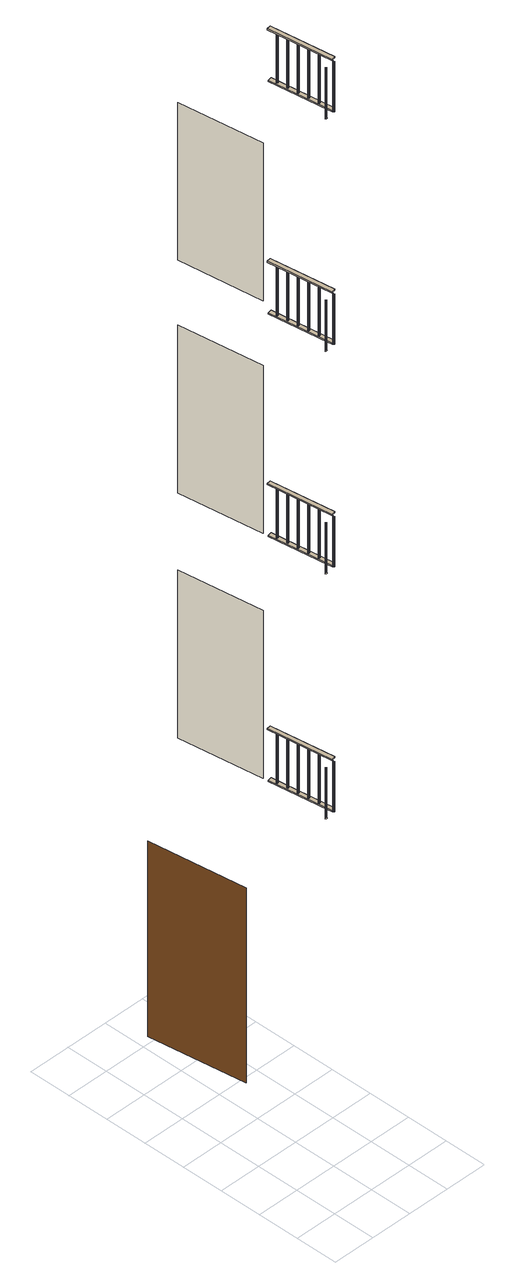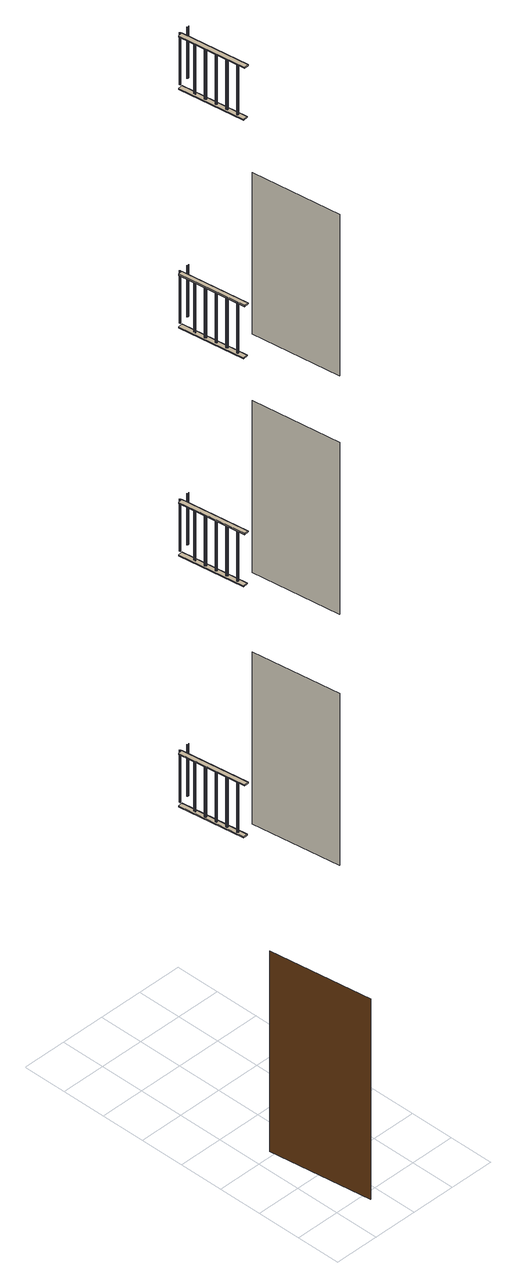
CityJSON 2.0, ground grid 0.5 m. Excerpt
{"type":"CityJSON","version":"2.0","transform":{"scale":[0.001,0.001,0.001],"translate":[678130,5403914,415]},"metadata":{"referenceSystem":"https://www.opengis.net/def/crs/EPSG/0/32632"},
"CityObjects":{
"building1":{"type":"Building","attributes":{"dataAvailable":"Sufficient","measuredHeight":17.58},"children":["building1-1","building1-2","building1-3","building1-4"],"geometry":[{"type":"MultiSurface","lod":"3","boundaries":[[[0,1,2,3,4]],[[5,6,7,8,9]],[[10,11,12,13,14]],[[15,16,17,18]]],"semantics":{"surfaces":[{"type":"WallSurface","klumMaterialClass":"Plaster","klumMaterialIndex":"I101","materialUncertainty":0.3},{"type":"Door","@cityeditor:layer":"Unclassified.LoD3"}],"values":[0,0,0,1]}}]},
"building1-1":{"type":"BuildingInstallation","attributes":{"materialClass":"Metal","materialName":"Aluminium","materialUncertainty":0.3,"relationToConstruction":"outside"},"parents":["building1"],"geometry":[{"type":"MultiSurface","lod":"3","boundaries":[[[19,20,21,22]],[[23,21,20,24]],[[25,26,20,19]],[[24,20,26,27]],[[28,29,26,25]],[[27,26,29,30]],[[31,32,29,28]],[[30,29,32,33]],[[34,35,36,37,32,29,26,20,21,38,39,40,41,42,43,44,45,46,47,48,49,50,51,52]],[[33,32,37,53]],[[54,37,32,31]],[[53,37,36,55]],[[56,36,37,54]],[[57,35,36,56]],[[55,36,35,58]],[[59,34,35,57]],[[58,35,34,60]],[[61,52,34,59]],[[60,34,52,62]],[[63,49,50,64]],[[65,50,49,66]],[[67,51,52,61]],[[62,52,51,68]],[[68,51,50,65]],[[64,50,51,67]],[[69,70,71,72]],[[73,71,70,74,75]],[[76,77,70,69]],[[74,70,77,78]],[[79,80,71,73,75]],[[72,71,80,81]],[[82,83,80,79]],[[81,80,83,84]],[[85,86,77,76]],[[78,77,86,87]],[[84,83,88,89]],[[90,88,83,82]],[[87,86,91,92]],[[93,91,86,85]],[[94,95,88,90]],[[89,88,95,96]],[[92,91,97,98]],[[99,97,91,93]],[[100,101,95,94]],[[96,95,101,102]],[[98,97,103,104]],[[105,103,97,99]],[[106,107,101,100]],[[102,101,107,108]],[[109,110,111,112]],[[110,113,114,111]],[[115,109,112,116]],[[113,117,118,114]],[[119,115,116,120]],[[117,121,122,118]],[[123,119,120,124]],[[121,125,126,122]],[[127,123,124,128]],[[125,129,130,126]],[[131,132,133,134,135]],[[136,127,128,137]],[[138,136,137,139]],[[140,138,139,141]],[[142,140,141,143]],[[144,145,146,147]],[[148,149,150,151]],[[149,152,153,150]],[[154,148,151,155]],[[152,156,157,153]],[[158,154,155,159]],[[156,160,161,157]],[[162,158,159,163]],[[160,164,165,161]],[[166,162,163,167]],[[164,168,169,165]],[[170,166,167,171]],[[131,132,133,172,173]],[[168,174,175,169]],[[168,174,176,177,178,179,180,181,182,183,184,185,186,170,166,162,158,154,148,149,152,156,160,164]],[[186,170,171,187]],[[174,176,188,175]],[[185,186,187,189]],[[176,177,190,188]],[[184,185,189,191]],[[177,178,192,190]],[[183,184,191,193]],[[178,179,194,192]],[[182,183,193,195]],[[179,180,196,194]],[[180,181,197,196]],[[181,182,195,197]],[[198,199,200,201]],[[199,202,203,200]],[[204,198,201,205]],[[202,206,207,203]],[[208,204,205,209]],[[206,210,211,207]],[[212,208,209,213]],[[214,215,135,134],[216,217,218,219,220,221,222,223,224,225,226,227,228,229,230,231,232,233,234,235,236,237,238,239]],[[240,241,147,146]],[[144,242,243,145],[244,245,246,247,248,249,250,251,252,253,254,255,256,257,258,259,260,261,262,263,264,265,266,267],[268,259,260]],[[210,269,270,211]],[[271,212,213,272]],[[269,273,274,270]],[[275,271,272,276]],[[273,277,278,274]],[[273,277,279,280,281,282,283,284,285,286,287,288,289,275,271,212,208,204,198,199,202,206,210,269]],[[289,275,276,290]],[[277,279,291,278]],[[288,289,290,292]],[[279,280,293,291]],[[287,288,292,294]],[[280,281,295,293]],[[286,287,294,296]],[[281,282,297,295]],[[285,286,296,298]],[[282,283,299,297]],[[284,285,298,300]],[[283,284,300,299]],[[301,302,303,304]],[[302,305,306,303]],[[307,301,304,308]],[[305,309,310,306]],[[311,307,308,312]],[[309,313,314,310]],[[315,311,312,316]],[[313,317,318,314]],[[319,315,316,320]],[[317,321,322,318]],[[323,319,320,324]],[[172,173,215,214]],[[321,325,326,322]],[[321,325,327,328,329,330,331,332,333,334,335,336,337,323,319,315,311,307,301,302,305,309,313,317]],[[241,242,243,240]],[[337,323,324,338]],[[325,327,339,326]],[[336,337,338,340]],[[327,328,341,339]],[[335,336,340,342]],[[328,329,343,341]],[[334,335,342,344]],[[329,330,345,343]],[[333,334,344,346]],[[330,331,347,345]],[[332,333,346,348]],[[331,332,348,347]],[[349,225,224,350]],[[351,224,225,352]],[[353,223,224,351]],[[350,224,223,354]],[[355,226,225,349]],[[352,225,226,356]],[[357,222,223,353]],[[354,223,222,358]],[[359,227,226,355]],[[356,226,227,360]],[[358,222,221,361]],[[362,221,222,357]],[[363,228,227,359]],[[360,227,228,364]],[[365,220,221,362]],[[361,221,220,366]],[[367,229,228,363]],[[364,228,229,368]],[[366,220,219,369]],[[370,219,220,365]],[[371,230,229,367]],[[368,229,230,372]],[[373,218,219,370]],[[369,219,218,374]],[[370,373,375,376,377,378,379,380,381,382,383,384,385,372,368,364,360,356,352,351,353,357,362,365]],[[217,216,239,238,237,236,235,234,233,232,231,230,229,228,227,226,225,224,223,222,221,220,219,218]],[[386,231,230,371]],[[372,230,231,385]],[[375,217,218,373]],[[374,218,217,387]],[[385,231,232,384]],[[388,232,231,386]],[[387,217,216,389]],[[376,216,217,375]],[[390,233,232,388]],[[384,232,233,383]],[[389,216,239,391]],[[377,239,216,376]],[[392,234,233,390]],[[383,233,234,382]],[[391,239,238,393]],[[378,238,239,377]],[[382,234,235,381]],[[394,235,234,392]],[[379,237,238,378]],[[393,238,237,395]],[[395,237,236,396]],[[380,236,237,379]],[[381,235,236,380]],[[396,236,235,394]],[[215,135,131,173]],[[242,241,147,144]]]}]},
"building1-2":{"type":"BuildingInstallation","attributes":{"materialClass":"Metal","materialName":"Aluminium","materialUncertainty":0.3,"relationToConstruction":"outside"},"parents":["building1"],"geometry":[{"type":"MultiSurface","lod":"3","boundaries":[[[397,398,399,400]],[[401,399,398,402]],[[403,404,398,397]],[[402,398,404,405]],[[406,407,404,403]],[[405,404,407,408]],[[409,410,407,406]],[[408,407,410,411]],[[412,413,414,415,416,417,418,411,408,405,402,401,419,420,421,422,423,424,425,426,427,428,429,430]],[[431,432,433,434,410,407,404,398,399,435,436,437,438,439,440,441,442,443,444,445,446,447,448,449]],[[411,410,434,418]],[[450,434,410,409]],[[418,434,433,417]],[[451,433,434,450]],[[452,432,433,451]],[[417,433,432,416]],[[453,431,432,452]],[[416,432,431,415]],[[454,449,431,453]],[[415,431,449,414]],[[455,446,447,456]],[[412,447,446,430]],[[457,448,449,454]],[[414,449,448,413]],[[413,448,447,412]],[[456,447,448,457]],[[458,459,460,461]],[[462,460,459,463,464]],[[465,466,459,458]],[[463,459,466,467]],[[468,469,460,462,464]],[[461,460,469,470]],[[471,472,469,468]],[[470,469,472,473]],[[474,475,466,465]],[[467,466,475,476]],[[473,472,477,478]],[[479,477,472,471]],[[476,475,480,481]],[[482,480,475,474]],[[483,484,477,479]],[[478,477,484,485]],[[481,480,486,487]],[[488,486,480,482]],[[489,490,484,483]],[[485,484,490,491]],[[487,486,492,493]],[[494,492,486,488]],[[495,496,490,489]],[[491,490,496,497]],[[498,499,500,501]],[[499,502,503,500]],[[504,498,501,505]],[[502,506,507,503]],[[508,504,505,509]],[[506,510,511,507]],[[512,508,509,513]],[[510,514,515,511]],[[516,512,513,517]],[[514,518,519,515]],[[520,521,522,523,524]],[[525,516,517,526]],[[527,525,526,528]],[[529,527,528,530]],[[531,529,530,532]],[[533,534,535,536]],[[537,538,539,540]],[[538,541,542,539]],[[543,537,540,544]],[[541,545,546,542]],[[547,543,544,548]],[[545,549,550,546]],[[551,547,548,552]],[[549,553,554,550]],[[555,551,552,556]],[[553,557,558,554]],[[559,555,556,560]],[[520,521,522,561,562]],[[557,563,564,558]],[[557,563,565,566,567,568,569,570,571,572,573,574,575,559,555,551,547,543,537,538,541,545,549,553]],[[575,559,560,576]],[[563,565,577,564]],[[574,575,576,578]],[[565,566,579,577]],[[573,574,578,580]],[[566,567,581,579]],[[572,573,580,582]],[[567,568,583,581]],[[571,572,582,584]],[[568,569,585,583]],[[569,570,586,585]],[[570,571,584,586]],[[587,588,589,590]],[[588,591,592,589]],[[593,587,590,594]],[[591,595,596,592]],[[597,593,594,598]],[[595,599,600,596]],[[601,597,598,602]],[[603,604,524,523],[605,606,607,608,609,610,611,612,613,614,615,616,617,618,619,620,621,622,623,624,625,626,627,628]],[[629,630,536,535]],[[533,631,632,534],[633,634,635,636,637,638,639,640,641,642,643,644,645,646,647,648,649,650,651,652,653,654,655,656],[657,648,649]],[[599,658,659,600]],[[660,601,602,661]],[[658,662,663,659]],[[664,660,661,665]],[[662,666,667,663]],[[662,666,668,669,670,671,672,673,674,675,676,677,678,664,660,601,597,593,587,588,591,595,599,658]],[[678,664,665,679]],[[666,668,680,667]],[[677,678,679,681]],[[668,669,682,680]],[[676,677,681,683]],[[669,670,684,682]],[[675,676,683,685]],[[670,671,686,684]],[[674,675,685,687]],[[671,672,688,686]],[[673,674,687,689]],[[672,673,689,688]],[[690,691,692,693]],[[691,694,695,692]],[[696,690,693,697]],[[694,698,699,695]],[[700,696,697,701]],[[698,702,703,699]],[[704,700,701,705]],[[702,706,707,703]],[[708,704,705,709]],[[706,710,711,707]],[[712,708,709,713]],[[561,562,604,603]],[[710,714,715,711]],[[710,714,716,717,718,719,720,721,722,723,724,725,726,712,708,704,700,696,690,691,694,698,702,706]],[[630,631,632,629]],[[726,712,713,727]],[[714,716,728,715]],[[725,726,727,729]],[[716,717,730,728]],[[724,725,729,731]],[[717,718,732,730]],[[723,724,731,733]],[[718,719,734,732]],[[722,723,733,735]],[[719,720,736,734]],[[721,722,735,737]],[[720,721,737,736]],[[738,614,613,739]],[[740,613,614,741]],[[742,612,613,740]],[[739,613,612,743]],[[744,615,614,738]],[[741,614,615,745]],[[746,611,612,742]],[[743,612,611,747]],[[748,616,615,744]],[[745,615,616,749]],[[747,611,610,750]],[[751,610,611,746]],[[752,617,616,748]],[[749,616,617,753]],[[754,609,610,751]],[[750,610,609,755]],[[756,618,617,752]],[[753,617,618,757]],[[755,609,608,758]],[[759,608,609,754]],[[760,619,618,756]],[[757,618,619,761]],[[762,607,608,759]],[[758,608,607,763]],[[759,762,764,765,766,767,768,769,770,771,772,773,774,761,757,753,749,745,741,740,742,746,751,754]],[[606,605,628,627,626,625,624,623,622,621,620,619,618,617,616,615,614,613,612,611,610,609,608,607]],[[775,620,619,760]],[[761,619,620,774]],[[764,606,607,762]],[[763,607,606,776]],[[774,620,621,773]],[[777,621,620,775]],[[776,606,605,778]],[[765,605,606,764]],[[779,622,621,777]],[[773,621,622,772]],[[778,605,628,780]],[[766,628,605,765]],[[781,623,622,779]],[[772,622,623,771]],[[780,628,627,782]],[[767,627,628,766]],[[771,623,624,770]],[[783,624,623,781]],[[768,626,627,767]],[[782,627,626,784]],[[784,626,625,785]],[[769,625,626,768]],[[770,624,625,769]],[[785,625,624,783]],[[604,524,520,562]],[[631,630,536,533]]]}]},
"building1-3":{"type":"BuildingInstallation","attributes":{"materialClass":"Metal","materialName":"Aluminium","materialUncertainty":0.3,"relationToConstruction":"outside"},"parents":["building1"],"geometry":[{"type":"MultiSurface","lod":"3","boundaries":[[[786,787,788,789]],[[790,788,787,791]],[[792,793,787,786]],[[791,787,793,794]],[[795,796,793,792]],[[794,793,796,797]],[[798,799,796,795]],[[797,796,799,800]],[[801,802,803,804,805,806,807,800,797,794,791,790,808,809,810,811,812,813,814,815,816,817,818,819]],[[820,821,822,823,799,796,793,787,788,824,825,826,827,828,829,830,831,832,833,834,835,836,837,838]],[[800,799,823,807]],[[839,823,799,798]],[[807,823,822,806]],[[840,822,823,839]],[[841,821,822,840]],[[806,822,821,805]],[[842,820,821,841]],[[805,821,820,804]],[[843,838,820,842]],[[804,820,838,803]],[[844,835,836,845]],[[801,836,835,819]],[[846,837,838,843]],[[803,838,837,802]],[[802,837,836,801]],[[845,836,837,846]],[[847,848,849,850]],[[851,849,848,852,853]],[[854,855,848,847]],[[852,848,855,856]],[[857,858,849,851,853]],[[850,849,858,859]],[[860,861,858,857]],[[859,858,861,862]],[[863,864,855,854]],[[856,855,864,865]],[[862,861,866,867]],[[868,866,861,860]],[[865,864,869,870]],[[871,869,864,863]],[[872,873,866,868]],[[867,866,873,874]],[[870,869,875,876]],[[877,875,869,871]],[[878,879,873,872]],[[874,873,879,880]],[[876,875,881,882]],[[883,881,875,877]],[[884,885,879,878]],[[880,879,885,886]],[[887,888,889,890]],[[888,891,892,889]],[[893,887,890,894]],[[891,895,896,892]],[[897,893,894,898]],[[895,899,900,896]],[[901,897,898,902]],[[899,903,904,900]],[[905,901,902,906]],[[903,907,908,904]],[[909,910,911,912,913]],[[914,905,906,915]],[[916,914,915,917]],[[918,916,917,919]],[[920,918,919,921]],[[922,923,924,925]],[[926,927,928,929]],[[927,930,931,928]],[[932,926,929,933]],[[930,934,935,931]],[[936,932,933,937]],[[934,938,939,935]],[[940,936,937,941]],[[938,942,943,939]],[[944,940,941,945]],[[942,946,947,943]],[[948,944,945,949]],[[909,910,911,950,951]],[[946,952,953,947]],[[946,952,954,955,956,957,958,959,960,961,962,963,964,948,944,940,936,932,926,927,930,934,938,942]],[[964,948,949,965]],[[952,954,966,953]],[[963,964,965,967]],[[954,955,968,966]],[[962,963,967,969]],[[955,956,970,968]],[[961,962,969,971]],[[956,957,972,970]],[[960,961,971,973]],[[957,958,974,972]],[[958,959,975,974]],[[959,960,973,975]],[[976,977,978,979]],[[977,980,981,978]],[[982,976,979,983]],[[980,984,985,981]],[[986,982,983,987]],[[984,988,989,985]],[[990,986,987,991]],[[992,993,913,912],[994,995,996,997,998,999,1000,1001,1002,1003,1004,1005,1006,1007,1008,1009,1010,1011,1012,1013,1014,1015,1016,1017]],[[1018,1019,925,924]],[[922,1020,1021,923],[1022,1023,1024,1025,1026,1027,1028,1029,1030,1031,1032,1033,1034,1035,1036,1037,1038,1039,1040,1041,1042,1043,1044,1045],[1046,1037,1038]],[[988,1047,1048,989]],[[1049,990,991,1050]],[[1047,1051,1052,1048]],[[1053,1049,1050,1054]],[[1051,1055,1056,1052]],[[1051,1055,1057,1058,1059,1060,1061,1062,1063,1064,1065,1066,1067,1053,1049,990,986,982,976,977,980,984,988,1047]],[[1067,1053,1054,1068]],[[1055,1057,1069,1056]],[[1066,1067,1068,1070]],[[1057,1058,1071,1069]],[[1065,1066,1070,1072]],[[1058,1059,1073,1071]],[[1064,1065,1072,1074]],[[1059,1060,1075,1073]],[[1063,1064,1074,1076]],[[1060,1061,1077,1075]],[[1062,1063,1076,1078]],[[1061,1062,1078,1077]],[[1079,1080,1081,1082]],[[1080,1083,1084,1081]],[[1085,1079,1082,1086]],[[1083,1087,1088,1084]],[[1089,1085,1086,1090]],[[1087,1091,1092,1088]],[[1093,1089,1090,1094]],[[1091,1095,1096,1092]],[[1097,1093,1094,1098]],[[1095,1099,1100,1096]],[[1101,1097,1098,1102]],[[950,951,993,992]],[[1099,1103,1104,1100]],[[1099,1103,1105,1106,1107,1108,1109,1110,1111,1112,1113,1114,1115,1101,1097,1093,1089,1085,1079,1080,1083,1087,1091,1095]],[[1019,1020,1021,1018]],[[1115,1101,1102,1116]],[[1103,1105,1117,1104]],[[1114,1115,1116,1118]],[[1105,1106,1119,1117]],[[1113,1114,1118,1120]],[[1106,1107,1121,1119]],[[1112,1113,1120,1122]],[[1107,1108,1123,1121]],[[1111,1112,1122,1124]],[[1108,1109,1125,1123]],[[1110,1111,1124,1126]],[[1109,1110,1126,1125]],[[1127,1003,1002,1128]],[[1129,1002,1003,1130]],[[1131,1001,1002,1129]],[[1128,1002,1001,1132]],[[1133,1004,1003,1127]],[[1130,1003,1004,1134]],[[1135,1000,1001,1131]],[[1132,1001,1000,1136]],[[1137,1005,1004,1133]],[[1134,1004,1005,1138]],[[1136,1000,999,1139]],[[1140,999,1000,1135]],[[1141,1006,1005,1137]],[[1138,1005,1006,1142]],[[1143,998,999,1140]],[[1139,999,998,1144]],[[1145,1007,1006,1141]],[[1142,1006,1007,1146]],[[1144,998,997,1147]],[[1148,997,998,1143]],[[1149,1008,1007,1145]],[[1146,1007,1008,1150]],[[1151,996,997,1148]],[[1147,997,996,1152]],[[1148,1151,1153,1154,1155,1156,1157,1158,1159,1160,1161,1162,1163,1150,1146,1142,1138,1134,1130,1129,1131,1135,1140,1143]],[[995,994,1017,1016,1015,1014,1013,1012,1011,1010,1009,1008,1007,1006,1005,1004,1003,1002,1001,1000,999,998,997,996]],[[1164,1009,1008,1149]],[[1150,1008,1009,1163]],[[1153,995,996,1151]],[[1152,996,995,1165]],[[1163,1009,1010,1162]],[[1166,1010,1009,1164]],[[1165,995,994,1167]],[[1154,994,995,1153]],[[1168,1011,1010,1166]],[[1162,1010,1011,1161]],[[1167,994,1017,1169]],[[1155,1017,994,1154]],[[1170,1012,1011,1168]],[[1161,1011,1012,1160]],[[1169,1017,1016,1171]],[[1156,1016,1017,1155]],[[1160,1012,1013,1159]],[[1172,1013,1012,1170]],[[1157,1015,1016,1156]],[[1171,1016,1015,1173]],[[1173,1015,1014,1174]],[[1158,1014,1015,1157]],[[1159,1013,1014,1158]],[[1174,1014,1013,1172]],[[993,913,909,951]],[[1020,1019,925,922]]]}]},
"building1-4":{"type":"BuildingInstallation","attributes":{"materialClass":"Metal","materialName":"Aluminium","materialUncertainty":0.3,"relationToConstruction":"outside"},"parents":["building1"],"geometry":[{"type":"MultiSurface","lod":"3","boundaries":[[[1175,1176,1177,1178]],[[1179,1177,1176,1180]],[[1181,1182,1176,1175]],[[1180,1176,1182,1183]],[[1184,1185,1182,1181]],[[1183,1182,1185,1186]],[[1187,1188,1185,1184]],[[1186,1185,1188,1189]],[[1190,1191,1192,1193,1194,1195,1196,1189,1186,1183,1180,1179,1197,1198,1199,1200,1201,1202,1203,1204,1205,1206,1207,1208]],[[1209,1210,1211,1212,1188,1185,1182,1176,1177,1213,1214,1215,1216,1217,1218,1219,1220,1221,1222,1223,1224,1225,1226,1227]],[[1189,1188,1212,1196]],[[1228,1212,1188,1187]],[[1196,1212,1211,1195]],[[1229,1211,1212,1228]],[[1230,1210,1211,1229]],[[1195,1211,1210,1194]],[[1231,1209,1210,1230]],[[1194,1210,1209,1193]],[[1232,1227,1209,1231]],[[1193,1209,1227,1192]],[[1233,1224,1225,1234]],[[1190,1225,1224,1208]],[[1235,1226,1227,1232]],[[1192,1227,1226,1191]],[[1191,1226,1225,1190]],[[1234,1225,1226,1235]],[[1236,1237,1238,1239]],[[1240,1238,1237,1241,1242]],[[1243,1244,1237,1236]],[[1241,1237,1244,1245]],[[1246,1247,1238,1240,1242]],[[1239,1238,1247,1248]],[[1249,1250,1247,1246]],[[1248,1247,1250,1251]],[[1252,1253,1244,1243]],[[1245,1244,1253,1254]],[[1251,1250,1255,1256]],[[1257,1255,1250,1249]],[[1254,1253,1258,1259]],[[1260,1258,1253,1252]],[[1261,1262,1255,1257]],[[1256,1255,1262,1263]],[[1259,1258,1264,1265]],[[1266,1264,1258,1260]],[[1267,1268,1262,1261]],[[1263,1262,1268,1269]],[[1265,1264,1270,1271]],[[1272,1273,1268,1267]],[[1269,1268,1273,1274]],[[1275,1276,1277,1278]],[[1276,1279,1280,1277]],[[1281,1275,1278,1282]],[[1279,1283,1284,1280]],[[1285,1281,1282,1286]],[[1283,1287,1288,1284]],[[1289,1285,1286,1290]],[[1287,1291,1292,1288]],[[1293,1289,1290,1294]],[[1291,1295,1296,1292]],[[1297,1298,1299,1300,1301]],[[1302,1293,1294,1303]],[[1304,1302,1303,1305]],[[1306,1304,1305,1307]],[[1308,1306,1307,1309]],[[1310,1311,1312,1313]],[[1314,1315,1316,1317]],[[1315,1318,1319,1316]],[[1320,1314,1317,1321]],[[1318,1322,1323,1319]],[[1324,1320,1321,1325]],[[1322,1326,1327,1323]],[[1328,1324,1325,1329]],[[1326,1330,1331,1327]],[[1332,1328,1329,1333]],[[1330,1334,1335,1331]],[[1336,1332,1333,1337]],[[1297,1298,1299,1338,1339]],[[1334,1340,1341,1335]],[[1334,1340,1342,1343,1344,1345,1346,1347,1348,1349,1350,1351,1352,1336,1332,1328,1324,1320,1314,1315,1318,1322,1326,1330]],[[1352,1336,1337,1353]],[[1340,1342,1354,1341]],[[1351,1352,1353,1355]],[[1342,1343,1356,1354]],[[1350,1351,1355,1357]],[[1343,1344,1358,1356]],[[1349,1350,1357,1359]],[[1344,1345,1360,1358]],[[1348,1349,1359,1361]],[[1345,1346,1362,1360]],[[1346,1347,1363,1362]],[[1347,1348,1361,1363]],[[1364,1365,1366,1367]],[[1365,1368,1369,1366]],[[1370,1364,1367,1371]],[[1368,1372,1373,1369]],[[1374,1370,1371,1375]],[[1372,1376,1377,1373]],[[1378,1374,1375,1379]],[[1380,1381,1301,1300],[1382,1383,1384,1385,1386,1387,1388,1389,1390,1391,1392,1393,1394,1395,1396,1397,1398,1399,1400,1401,1402,1403,1404,1405]],[[1406,1407,1313,1312]],[[1310,1408,1409,1311],[1410,1411,1412,1413,1414,1415,1416,1417,1418,1419,1420,1421,1422,1423,1424,1425,1426,1427,1428,1429,1430,1431,1432,1433],[1434,1425,1426]],[[1376,1435,1436,1377]],[[1437,1378,1379,1438]],[[1435,1439,1440,1436]],[[1441,1437,1438,1442]],[[1439,1443,1444,1440]],[[1439,1443,1445,1446,1447,1448,1449,1450,1451,1452,1453,1454,1455,1441,1437,1378,1374,1370,1364,1365,1368,1372,1376,1435]],[[1455,1441,1442,1456]],[[1443,1445,1457,1444]],[[1454,1455,1456,1458]],[[1445,1446,1459,1457]],[[1453,1454,1458,1460]],[[1446,1447,1461,1459]],[[1452,1453,1460,1462]],[[1447,1448,1463,1461]],[[1451,1452,1462,1464]],[[1448,1449,1465,1463]],[[1450,1451,1464,1466]],[[1449,1450,1466,1465]],[[1467,1468,1469,1470]],[[1468,1471,1472,1469]],[[1473,1467,1470,1474]],[[1471,1475,1476,1472]],[[1477,1473,1474,1478]],[[1475,1479,1480,1476]],[[1481,1477,1478,1482]],[[1479,1483,1484,1480]],[[1485,1481,1482,1486]],[[1483,1487,1488,1484]],[[1489,1485,1486,1490]],[[1338,1339,1381,1380]],[[1487,1491,1492,1488]],[[1487,1491,1493,1494,1495,1496,1497,1498,1499,1500,1501,1502,1503,1489,1485,1481,1477,1473,1467,1468,1471,1475,1479,1483]],[[1407,1408,1409,1406]],[[1503,1489,1490,1504]],[[1491,1493,1505,1492]],[[1502,1503,1504,1506]],[[1493,1494,1507,1505]],[[1501,1502,1506,1508]],[[1494,1495,1509,1507]],[[1500,1501,1508,1510]],[[1495,1496,1511,1509]],[[1499,1500,1510,1512]],[[1496,1497,1513,1511]],[[1498,1499,1512,1514]],[[1497,1498,1514,1513]],[[1515,1391,1390,1516]],[[1517,1390,1391,1518]],[[1519,1389,1390,1517]],[[1516,1390,1389,1520]],[[1521,1392,1391,1515]],[[1518,1391,1392,1522]],[[1523,1388,1389,1519]],[[1520,1389,1388,1524]],[[1525,1393,1392,1521]],[[1522,1392,1393,1526]],[[1524,1388,1387,1527]],[[1528,1387,1388,1523]],[[1529,1394,1393,1525]],[[1526,1393,1394,1530]],[[1531,1386,1387,1528]],[[1527,1387,1386,1532]],[[1533,1395,1394,1529]],[[1530,1394,1395,1534]],[[1532,1386,1385,1535]],[[1536,1385,1386,1531]],[[1537,1396,1395,1533]],[[1534,1395,1396,1538]],[[1539,1384,1385,1536]],[[1535,1385,1384,1540]],[[1536,1539,1541,1542,1543,1544,1545,1546,1547,1548,1549,1550,1551,1538,1534,1530,1526,1522,1518,1517,1519,1523,1528,1531]],[[1383,1382,1405,1404,1403,1402,1401,1400,1399,1398,1397,1396,1395,1394,1393,1392,1391,1390,1389,1388,1387,1386,1385,1384]],[[1552,1397,1396,1537]],[[1538,1396,1397,1551]],[[1541,1383,1384,1539]],[[1540,1384,1383,1553]],[[1551,1397,1398,1550]],[[1554,1398,1397,1552]],[[1553,1383,1382,1555]],[[1542,1382,1383,1541]],[[1556,1399,1398,1554]],[[1550,1398,1399,1549]],[[1555,1382,1405,1557]],[[1543,1405,1382,1542]],[[1558,1400,1399,1556]],[[1549,1399,1400,1548]],[[1557,1405,1404,1559]],[[1544,1404,1405,1543]],[[1548,1400,1401,1547]],[[1560,1401,1400,1558]],[[1545,1403,1404,1544]],[[1559,1404,1403,1561]],[[1561,1403,1402,1562]],[[1546,1402,1403,1545]],[[1547,1401,1402,1546]],[[1562,1402,1401,1560]],[[1381,1301,1297,1339]],[[1408,1407,1313,1310]]]}]}
},
"vertices":[
[699,2740,7569],[833,1749,7569],[833,1749,9617],[699,2740,9617],[699,2740,8206],[699,2740,10410],[833,1749,10410],[833,1749,12334],[699,2740,12334],[699,2740,11047],[833,1749,4577],[833,1749,6625],[699,2740,6625],[699,2740,5214],[699,2740,4577],[797,1941,766],[797,1941,3149],[644,3081,3149],[644,3081,766],
[881,985,10824],[881,985,10212],[880,983,10212],[880,983,10824],[880,983,10211],[881,985,10211],[883,987,10824],[883,987,10212],[883,987,10211],[885,989,10824],[885,989,10212],[885,989,10211],[887,990,10824],[887,990,10212],[887,990,10211],[898,989,10212],[895,990,10212],[893,991,10212],[890,991,10212],[880,980,10212],[881,978,10212],[882,976,10212],[884,975,10212],[887,974,10212],[889,973,10212],[892,973,10212],[895,974,10212],[897,975,10212],[899,977,10212],[901,979,10212],[901,981,10212],[902,983,10212],[901,986,10212],[900,988,10212],[890,991,10211],[890,991,10824],[893,991,10211],[893,991,10824],[895,990,10824],[895,990,10211],[898,989,10824],[898,989,10211],[900,988,10824],[900,988,10211],[901,981,10824],[902,983,10824],[902,983,10211],[901,981,10211],[901,986,10824],[901,986,10211],[1002,995,10211],[1002,995,10212],[1002,997,10212],[1002,997,10211],[1002,997,10824],[1002,995,10828],[1002,997,10828],[1004,993,10211],[1004,993,10212],[1004,993,10828],[1002,999,10828],[1002,999,10212],[1002,999,10211],[1002,1001,10828],[1002,1001,10212],[1002,1001,10211],[1006,991,10211],[1006,991,10212],[1006,991,10828],[1004,1003,10212],[1004,1003,10211],[1004,1003,10828],[1008,990,10212],[1008,990,10828],[1008,990,10211],[1006,1005,10828],[1006,1005,10212],[1006,1005,10211],[1011,989,10212],[1011,989,10828],[1011,989,10211],[1008,1006,10828],[1008,1006,10212],[1008,1006,10211],[1013,990,10212],[1013,990,10828],[1013,990,10211],[1011,1007,10828],[1011,1007,10212],[1011,1007,10211],[1000,1188,10211],[1001,1185,10211],[1001,1185,10824],[1000,1188,10824],[1002,1182,10211],[1002,1182,10824],[1000,1190,10211],[1000,1190,10824],[1004,1180,10211],[1004,1180,10824],[1001,1193,10211],[1001,1193,10824],[1006,1179,10211],[1006,1179,10824],[1002,1195,10211],[1002,1195,10824],[1008,1178,10211],[1008,1178,10824],[1003,1197,10211],[1003,1197,10824],[1011,1178,10211],[1011,1178,10824],[907,1759,10199],[1001,1064,10199],[1006,1023,10199],[1006,1023,10212],[907,1759,10212],[1005,1199,10211],[1005,1199,10824],[1008,1199,10211],[1008,1199,10824],[1010,1199,10211],[1010,1199,10824],[1012,1199,10211],[1012,1199,10824],[906,1771,10824],[1006,1023,10824],[1006,1023,10838],[906,1771,10838],[984,1309,10211],[985,1306,10211],[985,1306,10824],[984,1309,10824],[986,1304,10211],[986,1304,10824],[984,1312,10211],[984,1312,10824],[988,1302,10211],[988,1302,10824],[984,1314,10211],[984,1314,10824],[990,1300,10211],[990,1300,10824],[986,1317,10211],[986,1317,10824],[992,1300,10211],[992,1300,10824],[987,1319,10211],[987,1319,10824],[994,1299,10211],[994,1299,10824],[989,1320,10211],[989,1320,10824],[1056,1029,10199],[957,1766,10199],[996,1300,10211],[996,1300,10824],[998,1301,10211],[1000,1303,10211],[1001,1306,10211],[1002,1308,10211],[1001,1311,10211],[1001,1314,10211],[1000,1316,10211],[998,1318,10211],[996,1320,10211],[994,1321,10211],[991,1321,10211],[991,1321,10824],[998,1301,10824],[994,1321,10824],[1000,1303,10824],[996,1320,10824],[1001,1306,10824],[998,1318,10824],[1002,1308,10824],[1000,1316,10824],[1001,1311,10824],[1001,1314,10824],[968,1430,10211],[968,1428,10211],[968,1428,10824],[968,1430,10824],[970,1425,10211],[970,1425,10824],[968,1433,10211],[968,1433,10824],[971,1423,10211],[971,1423,10824],[968,1436,10211],[968,1436,10824],[973,1422,10211],[973,1422,10824],[969,1438,10211],[969,1438,10824],[1056,1029,10212],[957,1766,10212],[951,1668,10212],[949,1666,10212],[947,1664,10212],[945,1664,10212],[943,1664,10212],[941,1664,10212],[939,1666,10212],[937,1668,10212],[936,1670,10212],[935,1673,10212],[935,1676,10212],[935,1679,10212],[937,1681,10212],[938,1683,10212],[940,1684,10212],[942,1685,10212],[945,1685,10212],[947,1684,10212],[949,1683,10212],[951,1681,10212],[952,1678,10212],[952,1675,10212],[953,1673,10212],[952,1670,10212],[1056,1029,10838],[955,1776,10838],[955,1776,10824],[1056,1029,10824],[1022,1048,10824],[1024,1046,10824],[1026,1045,10824],[1028,1045,10824],[1031,1046,10824],[1033,1047,10824],[1034,1049,10824],[1035,1052,10824],[1036,1055,10824],[1036,1058,10824],[1035,1060,10824],[1034,1063,10824],[1032,1065,10824],[1030,1067,10824],[1028,1067,10824],[1025,1067,10824],[1023,1067,10824],[1021,1065,10824],[1019,1063,10824],[1018,1061,10824],[1018,1058,10824],[1018,1055,10824],[1019,1052,10824],[1020,1050,10824],[1021,1067,10824],[976,1421,10211],[976,1421,10824],[971,1440,10211],[971,1440,10824],[978,1421,10211],[978,1421,10824],[973,1441,10211],[973,1441,10824],[980,1421,10211],[980,1421,10824],[982,1423,10211],[984,1425,10211],[985,1427,10211],[985,1430,10211],[985,1433,10211],[984,1435,10211],[983,1438,10211],[982,1440,10211],[980,1441,10211],[977,1442,10211],[975,1442,10211],[975,1442,10824],[982,1423,10824],[977,1442,10824],[984,1425,10824],[980,1441,10824],[985,1427,10824],[982,1440,10824],[985,1430,10824],[983,1438,10824],[985,1433,10824],[984,1435,10824],[951,1552,10211],[952,1549,10211],[952,1549,10824],[951,1552,10824],[953,1547,10211],[953,1547,10824],[951,1554,10211],[951,1554,10824],[955,1544,10211],[955,1544,10824],[952,1557,10211],[952,1557,10824],[957,1543,10211],[957,1543,10824],[953,1560,10211],[953,1560,10824],[959,1542,10211],[959,1542,10824],[954,1562,10211],[954,1562,10824],[962,1542,10211],[962,1542,10824],[956,1563,10211],[956,1563,10824],[964,1543,10211],[964,1543,10824],[966,1544,10211],[967,1546,10211],[968,1549,10211],[969,1551,10211],[969,1554,10211],[968,1557,10211],[967,1559,10211],[965,1561,10211],[963,1563,10211],[961,1563,10211],[959,1564,10211],[959,1564,10824],[966,1544,10824],[961,1563,10824],[967,1546,10824],[963,1563,10824],[968,1549,10824],[965,1561,10824],[969,1551,10824],[967,1559,10824],[969,1554,10824],[968,1557,10824],[935,1673,10824],[936,1670,10824],[936,1670,10211],[935,1673,10211],[937,1668,10211],[937,1668,10824],[935,1676,10824],[935,1676,10211],[939,1666,10211],[939,1666,10824],[935,1679,10824],[935,1679,10211],[941,1664,10824],[941,1664,10211],[937,1681,10824],[937,1681,10211],[943,1664,10211],[943,1664,10824],[938,1683,10824],[938,1683,10211],[945,1664,10824],[945,1664,10211],[940,1684,10824],[940,1684,10211],[947,1664,10211],[947,1664,10824],[949,1666,10211],[951,1668,10211],[952,1670,10211],[953,1673,10211],[952,1675,10211],[952,1678,10211],[951,1681,10211],[949,1683,10211],[947,1684,10211],[945,1685,10211],[942,1685,10211],[942,1685,10824],[949,1666,10824],[945,1685,10824],[951,1668,10824],[947,1684,10824],[952,1670,10824],[949,1683,10824],[953,1673,10824],[951,1681,10824],[952,1675,10824],[952,1678,10824],
[881,985,8107],[881,985,7495],[880,983,7495],[880,983,8107],[880,983,7494],[881,985,7494],[883,987,8107],[883,987,7495],[883,987,7494],[885,989,8107],[885,989,7495],[885,989,7494],[887,990,8107],[887,990,7495],[887,990,7494],[902,983,7494],[901,986,7494],[900,988,7494],[898,989,7494],[895,990,7494],[893,991,7494],[890,991,7494],[880,980,7494],[881,978,7494],[882,976,7494],[884,975,7494],[887,974,7494],[889,973,7494],[892,973,7494],[895,974,7494],[897,975,7494],[899,977,7494],[901,979,7494],[901,981,7494],[898,989,7495],[895,990,7495],[893,991,7495],[890,991,7495],[880,980,7495],[881,978,7495],[882,976,7495],[884,975,7495],[887,974,7495],[889,973,7495],[892,973,7495],[895,974,7495],[897,975,7495],[899,977,7495],[901,979,7495],[901,981,7495],[902,983,7495],[901,986,7495],[900,988,7495],[890,991,8107],[893,991,8107],[895,990,8107],[898,989,8107],[900,988,8107],[901,981,8107],[902,983,8107],[901,986,8107],[1002,995,7494],[1002,995,7495],[1002,997,7495],[1002,997,7494],[1002,997,8107],[1002,995,8111],[1002,997,8111],[1004,993,7494],[1004,993,7495],[1004,993,8111],[1002,999,8111],[1002,999,7495],[1002,999,7494],[1002,1001,8111],[1002,1001,7495],[1002,1001,7494],[1006,991,7494],[1006,991,7495],[1006,991,8111],[1004,1003,7495],[1004,1003,7494],[1004,1003,8111],[1008,990,7495],[1008,990,8111],[1008,990,7494],[1006,1005,8111],[1006,1005,7495],[1006,1005,7494],[1011,989,7495],[1011,989,8111],[1011,989,7494],[1008,1006,8111],[1008,1006,7495],[1008,1006,7494],[1013,990,7495],[1013,990,8111],[1013,990,7494],[1011,1007,8111],[1011,1007,7495],[1011,1007,7494],[1000,1188,7494],[1001,1185,7494],[1001,1185,8107],[1000,1188,8107],[1002,1182,7494],[1002,1182,8107],[1000,1190,7494],[1000,1190,8107],[1004,1180,7494],[1004,1180,8107],[1001,1193,7494],[1001,1193,8107],[1006,1179,7494],[1006,1179,8107],[1002,1195,7494],[1002,1195,8107],[1008,1178,7494],[1008,1178,8107],[1003,1197,7494],[1003,1197,8107],[1011,1178,7494],[1011,1178,8107],[907,1759,7482],[1001,1064,7482],[1006,1023,7482],[1006,1023,7495],[907,1759,7495],[1005,1199,7494],[1005,1199,8107],[1008,1199,7494],[1008,1199,8107],[1010,1199,7494],[1010,1199,8107],[1012,1199,7494],[1012,1199,8107],[906,1771,8107],[1006,1023,8107],[1006,1023,8121],[906,1771,8121],[984,1309,7494],[985,1306,7494],[985,1306,8107],[984,1309,8107],[986,1304,7494],[986,1304,8107],[984,1312,7494],[984,1312,8107],[988,1302,7494],[988,1302,8107],[984,1314,7494],[984,1314,8107],[990,1300,7494],[990,1300,8107],[986,1317,7494],[986,1317,8107],[992,1300,7494],[992,1300,8107],[987,1319,7494],[987,1319,8107],[994,1299,7494],[994,1299,8107],[989,1320,7494],[989,1320,8107],[1056,1029,7482],[957,1766,7482],[996,1300,7494],[996,1300,8107],[998,1301,7494],[1000,1303,7494],[1001,1306,7494],[1002,1308,7494],[1001,1311,7494],[1001,1314,7494],[1000,1316,7494],[998,1318,7494],[996,1320,7494],[994,1321,7494],[991,1321,7494],[991,1321,8107],[998,1301,8107],[994,1321,8107],[1000,1303,8107],[996,1320,8107],[1001,1306,8107],[998,1318,8107],[1002,1308,8107],[1000,1316,8107],[1001,1311,8107],[1001,1314,8107],[968,1430,7494],[968,1428,7494],[968,1428,8107],[968,1430,8107],[970,1425,7494],[970,1425,8107],[968,1433,7494],[968,1433,8107],[971,1423,7494],[971,1423,8107],[968,1436,7494],[968,1436,8107],[973,1422,7494],[973,1422,8107],[969,1438,7494],[969,1438,8107],[1056,1029,7495],[957,1766,7495],[951,1668,7495],[949,1666,7495],[947,1664,7495],[945,1664,7495],[943,1664,7495],[941,1664,7495],[939,1666,7495],[937,1668,7495],[936,1670,7495],[935,1673,7495],[935,1676,7495],[935,1679,7495],[937,1681,7495],[938,1683,7495],[940,1684,7495],[942,1685,7495],[945,1685,7495],[947,1684,7495],[949,1683,7495],[951,1681,7495],[952,1678,7495],[952,1675,7495],[953,1673,7495],[952,1670,7495],[1056,1029,8121],[955,1776,8121],[955,1776,8107],[1056,1029,8107],[1022,1048,8107],[1024,1046,8107],[1026,1045,8107],[1028,1045,8107],[1031,1046,8107],[1033,1047,8107],[1034,1049,8107],[1035,1052,8107],[1036,1055,8107],[1036,1058,8107],[1035,1060,8107],[1034,1063,8107],[1032,1065,8107],[1030,1067,8107],[1028,1067,8107],[1025,1067,8107],[1023,1067,8107],[1021,1065,8107],[1019,1063,8107],[1018,1061,8107],[1018,1058,8107],[1018,1055,8107],[1019,1052,8107],[1020,1050,8107],[1021,1067,8107],[976,1421,7494],[976,1421,8107],[971,1440,7494],[971,1440,8107],[978,1421,7494],[978,1421,8107],[973,1441,7494],[973,1441,8107],[980,1421,7494],[980,1421,8107],[982,1423,7494],[984,1425,7494],[985,1427,7494],[985,1430,7494],[985,1433,7494],[984,1435,7494],[983,1438,7494],[982,1440,7494],[980,1441,7494],[977,1442,7494],[975,1442,7494],[975,1442,8107],[982,1423,8107],[977,1442,8107],[984,1425,8107],[980,1441,8107],[985,1427,8107],[982,1440,8107],[985,1430,8107],[983,1438,8107],[985,1433,8107],[984,1435,8107],[951,1552,7494],[952,1549,7494],[952,1549,8107],[951,1552,8107],[953,1547,7494],[953,1547,8107],[951,1554,7494],[951,1554,8107],[955,1544,7494],[955,1544,8107],[952,1557,7494],[952,1557,8107],[957,1543,7494],[957,1543,8107],[953,1560,7494],[953,1560,8107],[959,1542,7494],[959,1542,8107],[954,1562,7494],[954,1562,8107],[962,1542,7494],[962,1542,8107],[956,1563,7494],[956,1563,8107],[964,1543,7494],[964,1543,8107],[966,1544,7494],[967,1546,7494],[968,1549,7494],[969,1551,7494],[969,1554,7494],[968,1557,7494],[967,1559,7494],[965,1561,7494],[963,1563,7494],[961,1563,7494],[959,1564,7494],[959,1564,8107],[966,1544,8107],[961,1563,8107],[967,1546,8107],[963,1563,8107],[968,1549,8107],[965,1561,8107],[969,1551,8107],[967,1559,8107],[969,1554,8107],[968,1557,8107],[935,1673,8107],[936,1670,8107],[936,1670,7494],[935,1673,7494],[937,1668,7494],[937,1668,8107],[935,1676,8107],[935,1676,7494],[939,1666,7494],[939,1666,8107],[935,1679,8107],[935,1679,7494],[941,1664,8107],[941,1664,7494],[937,1681,8107],[937,1681,7494],[943,1664,7494],[943,1664,8107],[938,1683,8107],[938,1683,7494],[945,1664,8107],[945,1664,7494],[940,1684,8107],[940,1684,7494],[947,1664,7494],[947,1664,8107],[949,1666,7494],[951,1668,7494],[952,1670,7494],[953,1673,7494],[952,1675,7494],[952,1678,7494],[951,1681,7494],[949,1683,7494],[947,1684,7494],[945,1685,7494],[942,1685,7494],[942,1685,8107],[949,1666,8107],[945,1685,8107],[951,1668,8107],[947,1684,8107],[952,1670,8107],[949,1683,8107],[953,1673,8107],[951,1681,8107],[952,1675,8107],[952,1678,8107],
[881,985,5115],[881,985,4503],[880,983,4503],[880,983,5115],[880,983,4502],[881,985,4502],[883,987,5115],[883,987,4503],[883,987,4502],[885,989,5115],[885,989,4503],[885,989,4502],[887,990,5115],[887,990,4503],[887,990,4502],[902,983,4502],[901,986,4502],[900,988,4502],[898,989,4502],[895,990,4502],[893,991,4502],[890,991,4502],[880,980,4502],[881,978,4502],[882,976,4502],[884,975,4502],[887,974,4502],[889,973,4502],[892,973,4502],[895,974,4502],[897,975,4502],[899,977,4502],[901,979,4502],[901,981,4502],[898,989,4503],[895,990,4503],[893,991,4503],[890,991,4503],[880,980,4503],[881,978,4503],[882,976,4503],[884,975,4503],[887,974,4503],[889,973,4503],[892,973,4503],[895,974,4503],[897,975,4503],[899,977,4503],[901,979,4503],[901,981,4503],[902,983,4503],[901,986,4503],[900,988,4503],[890,991,5115],[893,991,5115],[895,990,5115],[898,989,5115],[900,988,5115],[901,981,5115],[902,983,5115],[901,986,5115],[1002,995,4502],[1002,995,4503],[1002,997,4503],[1002,997,4502],[1002,997,5115],[1002,995,5119],[1002,997,5119],[1004,993,4502],[1004,993,4503],[1004,993,5119],[1002,999,5119],[1002,999,4503],[1002,999,4502],[1002,1001,5119],[1002,1001,4503],[1002,1001,4502],[1006,991,4502],[1006,991,4503],[1006,991,5119],[1004,1003,4503],[1004,1003,4502],[1004,1003,5119],[1008,990,4503],[1008,990,5119],[1008,990,4502],[1006,1005,5119],[1006,1005,4503],[1006,1005,4502],[1011,989,4503],[1011,989,5119],[1011,989,4502],[1008,1006,5119],[1008,1006,4503],[1008,1006,4502],[1013,990,4503],[1013,990,5119],[1013,990,4502],[1011,1007,5119],[1011,1007,4503],[1011,1007,4502],[1000,1188,4502],[1001,1185,4502],[1001,1185,5115],[1000,1188,5115],[1002,1182,4502],[1002,1182,5115],[1000,1190,4502],[1000,1190,5115],[1004,1180,4502],[1004,1180,5115],[1001,1193,4502],[1001,1193,5115],[1006,1179,4502],[1006,1179,5115],[1002,1195,4502],[1002,1195,5115],[1008,1178,4502],[1008,1178,5115],[1003,1197,4502],[1003,1197,5115],[1011,1178,4502],[1011,1178,5115],[907,1759,4490],[1001,1064,4490],[1006,1023,4490],[1006,1023,4503],[907,1759,4503],[1005,1199,4502],[1005,1199,5115],[1008,1199,4502],[1008,1199,5115],[1010,1199,4502],[1010,1199,5115],[1012,1199,4502],[1012,1199,5115],[906,1771,5115],[1006,1023,5115],[1006,1023,5129],[906,1771,5129],[984,1309,4502],[985,1306,4502],[985,1306,5115],[984,1309,5115],[986,1304,4502],[986,1304,5115],[984,1312,4502],[984,1312,5115],[988,1302,4502],[988,1302,5115],[984,1314,4502],[984,1314,5115],[990,1300,4502],[990,1300,5115],[986,1317,4502],[986,1317,5115],[992,1300,4502],[992,1300,5115],[987,1319,4502],[987,1319,5115],[994,1299,4502],[994,1299,5115],[989,1320,4502],[989,1320,5115],[1056,1029,4490],[957,1766,4490],[996,1300,4502],[996,1300,5115],[998,1301,4502],[1000,1303,4502],[1001,1306,4502],[1002,1308,4502],[1001,1311,4502],[1001,1314,4502],[1000,1316,4502],[998,1318,4502],[996,1320,4502],[994,1321,4502],[991,1321,4502],[991,1321,5115],[998,1301,5115],[994,1321,5115],[1000,1303,5115],[996,1320,5115],[1001,1306,5115],[998,1318,5115],[1002,1308,5115],[1000,1316,5115],[1001,1311,5115],[1001,1314,5115],[968,1430,4502],[968,1428,4502],[968,1428,5115],[968,1430,5115],[970,1425,4502],[970,1425,5115],[968,1433,4502],[968,1433,5115],[971,1423,4502],[971,1423,5115],[968,1436,4502],[968,1436,5115],[973,1422,4502],[973,1422,5115],[969,1438,4502],[969,1438,5115],[1056,1029,4503],[957,1766,4503],[951,1668,4503],[949,1666,4503],[947,1664,4503],[945,1664,4503],[943,1664,4503],[941,1664,4503],[939,1666,4503],[937,1668,4503],[936,1670,4503],[935,1673,4503],[935,1676,4503],[935,1679,4503],[937,1681,4503],[938,1683,4503],[940,1684,4503],[942,1685,4503],[945,1685,4503],[947,1684,4503],[949,1683,4503],[951,1681,4503],[952,1678,4503],[952,1675,4503],[953,1673,4503],[952,1670,4503],[1056,1029,5129],[955,1776,5129],[955,1776,5115],[1056,1029,5115],[1022,1048,5115],[1024,1046,5115],[1026,1045,5115],[1028,1045,5115],[1031,1046,5115],[1033,1047,5115],[1034,1049,5115],[1035,1052,5115],[1036,1055,5115],[1036,1058,5115],[1035,1060,5115],[1034,1063,5115],[1032,1065,5115],[1030,1067,5115],[1028,1067,5115],[1025,1067,5115],[1023,1067,5115],[1021,1065,5115],[1019,1063,5115],[1018,1061,5115],[1018,1058,5115],[1018,1055,5115],[1019,1052,5115],[1020,1050,5115],[1021,1067,5115],[976,1421,4502],[976,1421,5115],[971,1440,4502],[971,1440,5115],[978,1421,4502],[978,1421,5115],[973,1441,4502],[973,1441,5115],[980,1421,4502],[980,1421,5115],[982,1423,4502],[984,1425,4502],[985,1427,4502],[985,1430,4502],[985,1433,4502],[984,1435,4502],[983,1438,4502],[982,1440,4502],[980,1441,4502],[977,1442,4502],[975,1442,4502],[975,1442,5115],[982,1423,5115],[977,1442,5115],[984,1425,5115],[980,1441,5115],[985,1427,5115],[982,1440,5115],[985,1430,5115],[983,1438,5115],[985,1433,5115],[984,1435,5115],[951,1552,4502],[952,1549,4502],[952,1549,5115],[951,1552,5115],[953,1547,4502],[953,1547,5115],[951,1554,4502],[951,1554,5115],[955,1544,4502],[955,1544,5115],[952,1557,4502],[952,1557,5115],[957,1543,4502],[957,1543,5115],[953,1560,4502],[953,1560,5115],[959,1542,4502],[959,1542,5115],[954,1562,4502],[954,1562,5115],[962,1542,4502],[962,1542,5115],[956,1563,4502],[956,1563,5115],[964,1543,4502],[964,1543,5115],[966,1544,4502],[967,1546,4502],[968,1549,4502],[969,1551,4502],[969,1554,4502],[968,1557,4502],[967,1559,4502],[965,1561,4502],[963,1563,4502],[961,1563,4502],[959,1564,4502],[959,1564,5115],[966,1544,5115],[961,1563,5115],[967,1546,5115],[963,1563,5115],[968,1549,5115],[965,1561,5115],[969,1551,5115],[967,1559,5115],[969,1554,5115],[968,1557,5115],[935,1673,5115],[936,1670,5115],[936,1670,4502],[935,1673,4502],[937,1668,4502],[937,1668,5115],[935,1676,5115],[935,1676,4502],[939,1666,4502],[939,1666,5115],[935,1679,5115],[935,1679,4502],[941,1664,5115],[941,1664,4502],[937,1681,5115],[937,1681,4502],[943,1664,4502],[943,1664,5115],[938,1683,5115],[938,1683,4502],[945,1664,5115],[945,1664,4502],[940,1684,5115],[940,1684,4502],[947,1664,4502],[947,1664,5115],[949,1666,4502],[951,1668,4502],[952,1670,4502],[953,1673,4502],[952,1675,4502],[952,1678,4502],[951,1681,4502],[949,1683,4502],[947,1684,4502],[945,1685,4502],[942,1685,4502],[942,1685,5115],[949,1666,5115],[945,1685,5115],[951,1668,5115],[947,1684,5115],[952,1670,5115],[949,1683,5115],[953,1673,5115],[951,1681,5115],[952,1675,5115],[952,1678,5115],
[881,985,13663],[881,985,13052],[880,983,13052],[880,983,13663],[880,983,13050],[881,985,13050],[883,987,13663],[883,987,13052],[883,987,13050],[885,989,13663],[885,989,13052],[885,989,13050],[887,990,13663],[887,990,13052],[887,990,13050],[902,983,13050],[901,986,13050],[900,988,13050],[898,989,13050],[895,990,13050],[893,991,13050],[890,991,13050],[880,980,13050],[881,978,13050],[882,976,13050],[884,975,13050],[887,974,13050],[889,973,13050],[892,973,13050],[895,974,13050],[897,975,13050],[899,977,13050],[901,979,13050],[901,981,13050],[898,989,13052],[895,990,13052],[893,991,13052],[890,991,13052],[880,980,13052],[881,978,13052],[882,976,13052],[884,975,13052],[887,974,13052],[889,973,13052],[892,973,13052],[895,974,13052],[897,975,13052],[899,977,13052],[901,979,13052],[901,981,13052],[902,983,13052],[901,986,13052],[900,988,13052],[890,991,13663],[893,991,13663],[895,990,13663],[898,989,13663],[900,988,13663],[901,981,13663],[902,983,13663],[901,986,13663],[1002,995,13050],[1002,995,13052],[1002,997,13052],[1002,997,13050],[1002,997,13663],[1002,995,13668],[1002,997,13668],[1004,993,13050],[1004,993,13052],[1004,993,13668],[1002,999,13668],[1002,999,13052],[1002,999,13050],[1002,1001,13668],[1002,1001,13052],[1002,1001,13050],[1006,991,13050],[1006,991,13052],[1006,991,13668],[1004,1003,13052],[1004,1003,13050],[1004,1003,13668],[1008,990,13052],[1008,990,13668],[1008,990,13050],[1006,1005,13668],[1006,1005,13052],[1006,1005,13050],[1011,989,13052],[1011,989,13668],[1011,989,13050],[1008,1006,13668],[1008,1006,13052],[1008,1006,13050],[1013,990,13052],[1013,990,13668],[1011,1007,13668],[1011,1007,13052],[1011,1007,13050],[1000,1188,13050],[1001,1185,13050],[1001,1185,13663],[1000,1188,13663],[1002,1182,13050],[1002,1182,13663],[1000,1190,13050],[1000,1190,13663],[1004,1180,13050],[1004,1180,13663],[1001,1193,13050],[1001,1193,13663],[1006,1179,13050],[1006,1179,13663],[1002,1195,13050],[1002,1195,13663],[1008,1178,13050],[1008,1178,13663],[1003,1197,13050],[1003,1197,13663],[1011,1178,13050],[1011,1178,13663],[907,1759,13038],[1001,1064,13038],[1006,1023,13038],[1006,1023,13052],[907,1759,13052],[1005,1199,13050],[1005,1199,13663],[1008,1199,13050],[1008,1199,13663],[1010,1199,13050],[1010,1199,13663],[1012,1199,13050],[1012,1199,13663],[906,1771,13663],[1006,1023,13663],[1006,1023,13677],[906,1771,13677],[984,1309,13050],[985,1306,13050],[985,1306,13663],[984,1309,13663],[986,1304,13050],[986,1304,13663],[984,1312,13050],[984,1312,13663],[988,1302,13050],[988,1302,13663],[984,1314,13050],[984,1314,13663],[990,1300,13050],[990,1300,13663],[986,1317,13050],[986,1317,13663],[992,1300,13050],[992,1300,13663],[987,1319,13050],[987,1319,13663],[994,1299,13050],[994,1299,13663],[989,1320,13050],[989,1320,13663],[1056,1029,13038],[957,1766,13038],[996,1300,13050],[996,1300,13663],[998,1301,13050],[1000,1303,13050],[1001,1306,13050],[1002,1308,13050],[1001,1311,13050],[1001,1314,13050],[1000,1316,13050],[998,1318,13050],[996,1320,13050],[994,1321,13050],[991,1321,13050],[991,1321,13663],[998,1301,13663],[994,1321,13663],[1000,1303,13663],[996,1320,13663],[1001,1306,13663],[998,1318,13663],[1002,1308,13663],[1000,1316,13663],[1001,1311,13663],[1001,1314,13663],[968,1430,13050],[968,1428,13050],[968,1428,13663],[968,1430,13663],[970,1425,13050],[970,1425,13663],[968,1433,13050],[968,1433,13663],[971,1423,13050],[971,1423,13663],[968,1436,13050],[968,1436,13663],[973,1422,13050],[973,1422,13663],[969,1438,13050],[969,1438,13663],[1056,1029,13052],[957,1766,13052],[951,1668,13052],[949,1666,13052],[947,1664,13052],[945,1664,13052],[943,1664,13052],[941,1664,13052],[939,1666,13052],[937,1668,13052],[936,1670,13052],[935,1673,13052],[935,1676,13052],[935,1679,13052],[937,1681,13052],[938,1683,13052],[940,1684,13052],[942,1685,13052],[945,1685,13052],[947,1684,13052],[949,1683,13052],[951,1681,13052],[952,1678,13052],[952,1675,13052],[953,1673,13052],[952,1670,13052],[1056,1029,13677],[955,1776,13677],[955,1776,13663],[1056,1029,13663],[1022,1048,13663],[1024,1046,13663],[1026,1045,13663],[1028,1045,13663],[1031,1046,13663],[1033,1047,13663],[1034,1049,13663],[1035,1052,13663],[1036,1055,13663],[1036,1058,13663],[1035,1060,13663],[1034,1063,13663],[1032,1065,13663],[1030,1067,13663],[1028,1067,13663],[1025,1067,13663],[1023,1067,13663],[1021,1065,13663],[1019,1063,13663],[1018,1061,13663],[1018,1058,13663],[1018,1055,13663],[1019,1052,13663],[1020,1050,13663],[1021,1067,13663],[976,1421,13050],[976,1421,13663],[971,1440,13050],[971,1440,13663],[978,1421,13050],[978,1421,13663],[973,1441,13050],[973,1441,13663],[980,1421,13050],[980,1421,13663],[982,1423,13050],[984,1425,13050],[985,1427,13050],[985,1430,13050],[985,1433,13050],[984,1435,13050],[983,1438,13050],[982,1440,13050],[980,1441,13050],[977,1442,13050],[975,1442,13050],[975,1442,13663],[982,1423,13663],[977,1442,13663],[984,1425,13663],[980,1441,13663],[985,1427,13663],[982,1440,13663],[985,1430,13663],[983,1438,13663],[985,1433,13663],[984,1435,13663],[951,1552,13050],[952,1549,13050],[952,1549,13663],[951,1552,13663],[953,1547,13050],[953,1547,13663],[951,1554,13050],[951,1554,13663],[955,1544,13050],[955,1544,13663],[952,1557,13050],[952,1557,13663],[957,1543,13050],[957,1543,13663],[953,1560,13050],[953,1560,13663],[959,1542,13050],[959,1542,13663],[954,1562,13050],[954,1562,13663],[962,1542,13050],[962,1542,13663],[956,1563,13050],[956,1563,13663],[964,1543,13050],[964,1543,13663],[966,1544,13050],[967,1546,13050],[968,1549,13050],[969,1551,13050],[969,1554,13050],[968,1557,13050],[967,1559,13050],[965,1561,13050],[963,1563,13050],[961,1563,13050],[959,1564,13050],[959,1564,13663],[966,1544,13663],[961,1563,13663],[967,1546,13663],[963,1563,13663],[968,1549,13663],[965,1561,13663],[969,1551,13663],[967,1559,13663],[969,1554,13663],[968,1557,13663],[935,1673,13663],[936,1670,13663],[936,1670,13050],[935,1673,13050],[937,1668,13050],[937,1668,13663],[935,1676,13663],[935,1676,13050],[939,1666,13050],[939,1666,13663],[935,1679,13663],[935,1679,13050],[941,1664,13663],[941,1664,13050],[937,1681,13663],[937,1681,13050],[943,1664,13050],[943,1664,13663],[938,1683,13663],[938,1683,13050],[945,1664,13663],[945,1664,13050],[940,1684,13663],[940,1684,13050],[947,1664,13050],[947,1664,13663],[949,1666,13050],[951,1668,13050],[952,1670,13050],[953,1673,13050],[952,1675,13050],[952,1678,13050],[951,1681,13050],[949,1683,13050],[947,1684,13050],[945,1685,13050],[942,1685,13050],[942,1685,13663],[949,1666,13663],[945,1685,13663],[951,1668,13663],[947,1684,13663],[952,1670,13663],[949,1683,13663],[953,1673,13663],[951,1681,13663],[952,1675,13663],[952,1678,13663]
]}
